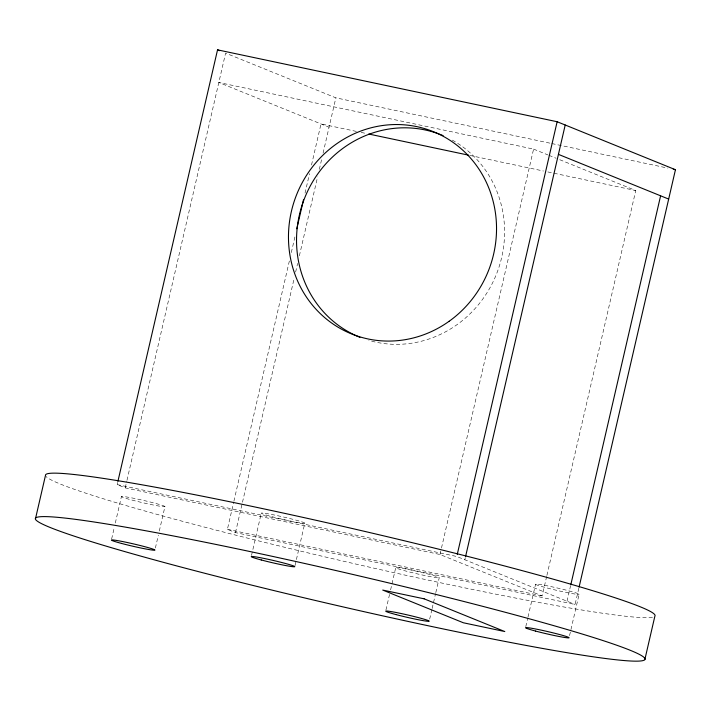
<?xml version="1.0" encoding="UTF-8"?>
<svg xmlns="http://www.w3.org/2000/svg" width="711" height="711" viewBox="0 0 711 711"><rect width="100%" height="100%" fill="white"/><g stroke="black" fill="none" stroke-linecap="round" stroke-linejoin="round"><path stroke-width="0.53" stroke-dasharray="3.56 2.67" d="M546.652 576.488L542.164 595.942L439.985 554.5L125.234 487.879L117.164 484.6L117.662 482.44M111.645 538.938L114.338 527.278M115.315 523.029L121.439 496.527M125.234 487.879L126.727 481.391M126.976 480.307L225.6 53.121L335.85 97.834L550.678 143.311M155.389 548.003L158.331 535.276M159.308 531.037L164.934 506.641A22.343 1.209 13 0 0 133.153 498.171A22.343 1.209 13 0 0 131.482 499.931A22.343 1.209 13 0 0 164.934 506.641M578.825 588.255L575.075 604.474L235.474 532.592L227.404 529.322L233.652 502.295M233.901 501.211L289.804 259.053M291.306 252.565L295.047 236.354M305.028 193.108L309.525 173.653M311.516 165.005L320.999 123.927L356.815 131.508M235.474 532.592L294.123 278.543M295.625 272.055L297.625 263.408M299.367 255.844L317.586 176.923M319.337 169.36L321.834 158.544M323.078 153.141L335.85 97.834M251.498 555.504L261.293 513.093M295.003 565.627L304.788 523.216A22.343 1.209 13 0 0 273.006 514.737A22.343 1.209 13 0 0 271.335 516.497A22.343 1.209 13 0 0 304.788 523.216M385.94 610.038L389.619 594.129M390.597 589.89L395.734 567.618M439.985 554.5L441.238 549.096M441.487 548.012L533.579 149.106L218.828 82.485L329.069 127.198M429.684 619.094L431.888 609.549M432.137 608.492L435.559 593.649M435.807 592.583L439.238 577.741A22.343 1.209 13 0 0 407.447 569.271A22.343 1.209 13 0 0 405.777 571.031A22.343 1.209 13 0 0 439.238 577.741M464.834 559.761L465.332 557.602M525.793 626.604L527.758 618.117M527.997 617.059L535.587 584.184M546.901 575.403L635.758 190.548L557.077 158.633M567.014 601.204L570.506 586.068M569.538 635.661L579.092 594.307A22.343 1.209 13 0 0 547.301 585.837A22.343 1.209 13 0 0 545.63 587.597A22.343 1.209 13 0 0 579.092 594.307M551.763 143.542L667.851 168.107M361.161 132.424L366.583 133.57M469.695 155.398L543.497 171.022M547.843 171.938L635.758 190.548M117.164 484.6L456.773 556.491L575.075 604.474M227.404 529.322L542.164 595.942M533.579 149.106L547.888 154.909M548.91 155.318L556.055 158.224M452.312 140.129A109.085 103.175 -67.9 0 1 495.745 275.895A109.085 103.175 -67.9 0 1 368.805 340.382M652.476 617.228A312.796 16.913 13 0 1 340.107 560.428A312.796 16.913 13 0 1 46.082 476.512"/><path stroke-width="1.07" d="M35.612 518.186L45.646 474.708A312.796 16.913 13 0 1 360.788 530.486A312.796 16.913 13 0 1 654.884 616.126L644.841 659.604A312.796 16.913 13 0 1 178.799 566.463A312.796 16.913 13 0 1 197.036 540.609A312.796 16.913 13 0 1 644.841 659.604M117.91 481.365L217.539 49.85L557.14 121.732L675.45 169.716L579.074 587.179M296.789 228.782L303.535 199.595M457.271 554.322L557.14 121.732M465.581 556.517L565.209 125.003M570.755 584.984L660.608 195.809M673.281 169.262L675.45 169.716M368.76 134.032L468.611 155.167M558.428 154.367L668.669 199.08M217.539 49.85L219.557 50.668M359.917 337.307A109.085 103.175 -67.9 0 1 305.206 196.663A109.085 103.175 -67.9 0 1 443.113 135.632M424.138 598.831L382.722 590.068L463.385 622.783L504.801 631.546L424.138 598.831M449.13 321.274A109.085 103.175 -67.9 0 0 439.754 134.512A109.085 103.175 -67.9 0 0 288.604 242.629A109.085 103.175 -67.9 0 0 449.13 321.274M535.587 631.075A22.343 1.209 13 0 0 569.049 637.785A22.343 1.209 13 0 0 537.258 629.315A22.343 1.209 13 0 0 535.587 631.075M395.734 614.508A22.343 1.209 13 0 0 429.195 621.218A22.343 1.209 13 0 0 397.405 612.749A22.343 1.209 13 0 0 395.734 614.508M121.439 543.408A22.343 1.209 13 0 0 154.9 550.118A22.343 1.209 13 0 0 123.11 541.649A22.343 1.209 13 0 0 121.439 543.408M261.293 559.975A22.343 1.209 13 0 0 294.754 566.685A22.343 1.209 13 0 0 262.963 558.215A22.343 1.209 13 0 0 261.293 559.975"/></g></svg>
